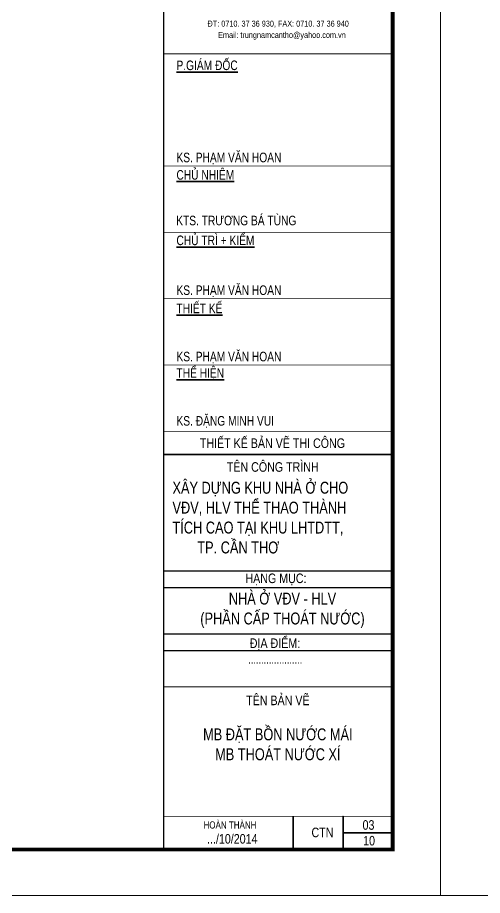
# Model space of a CAD drawing. Header units: millimetres. Extents: x -341 to 79, y 65 to 137.
# Drawn here: x -224.08 to -214.34, y 107.61 to 125.98 of the extents above; entities that cross this region are included whole.
import ezdxf

# ---------------------------------------------------------------- set-up
doc = ezdxf.new("R2010")
doc.units = ezdxf.units.MM
doc.header["$LTSCALE"] = 0.3
doc.header["$MEASUREMENT"] = 0
doc.layers.get('0').update_dxf_attribs({"linetype": 'CONTINUOUS', "lineweight": 13})
doc.layers.get('DEFPOINTS').update_dxf_attribs({"linetype": 'CONTINUOUS', "lineweight": 13})
for name, color, linetype in [('LAYER 7', 7, 'CONTINUOUS'), ('LAYER5', 5, 'CONTINUOUS'), ('LAYER7', 7, 'CONTINUOUS')]:
    doc.layers.add(name, color=color, linetype=linetype)
doc.styles.add('VNI - HELVE', font='VBOOKMN.TTF', dxfattribs={"width": 0.8})

# ---------------------------------------------------------------- blocks, each defined once
blk = doc.blocks.new('AAEER')
for points in [[(375.565, 643.528), (380.365, 643.528)], [(375.565, 643.18), (380.365, 643.18)], [(375.565, 642.208), (380.365, 642.208)], [(375.565, 641.861), (380.365, 641.861)]]:
    blk.add_lwpolyline(points)
at = {"layer": 'LAYER 7', "lineweight": 35}
for points in [[(375.565, 645.958), (380.365, 645.958)], [(378.282, 638.389), (378.282, 637.695)], [(379.323, 638.389), (379.323, 638.389), (379.323, 637.695)], [(379.323, 638.042), (380.365, 638.042)]]:
    blk.add_lwpolyline(points, dxfattribs=at)
at = {"layer": 'LAYER7', "const_width": 0.0278}
blk.add_lwpolyline([(380.365, 665.47), (375.565, 665.47), (375.565, 637.695), (380.365, 637.695)], close=True, dxfattribs=at)
at = {"layer": 'LAYER7', "const_width": 0.0174}
for points in [[(375.565, 654.346), (380.365, 654.346)], [(375.565, 651.999), (380.365, 651.999)], [(375.565, 650.61), (380.365, 650.61)], [(375.565, 649.221), (380.365, 649.221)], [(375.565, 647.833), (380.365, 647.833)], [(375.565, 646.444), (380.365, 646.444)], [(375.565, 641.097), (380.365, 641.097)], [(375.565, 638.389), (380.365, 638.389)]]:
    blk.add_lwpolyline(points, dxfattribs=at)
at = {"layer": 'LAYER 7', "lineweight": 35, "style": 'VNI - HELVE'}
for s, insert, char_height, width, attachment_point in [('{\\LP.GIAÙM ÑOÁC}', (375.833, 654.205), 0.2, 5.31965, 1), ('KS. PHAÏM VAÊN HOAN', (375.833, 652.277), 0.2, 5.31965, 1), ('{\\LCHUÛ NHIEÄM}', (375.833, 651.912), 0.2, 5.31965, 1), ('KTS. TRÖÔNG BAÙ TUØNG', (375.828, 650.957), 0.2, 5.31965, 1), ('{\\LCHUÛ TRÌ + KIEÅM}', (375.833, 650.542), 0.2, 5.31965, 1), ('KS. PHAÏM VAÊN HOAN', (375.833, 649.499), 0.2, 5.31965, 1), ('{\\LTHIEÁT KEÁ}', (375.833, 649.118), 0.2, 5.31965, 1), ('KS. PHAÏM VAÊN HOAN', (375.833, 648.11), 0.2, 5.31965, 1), ('{\\LTHEÅ HIEÄN}', (375.833, 647.765), 0.2, 5.31965, 1), ('KS. ÑAËNG MINH VUI', (375.833, 646.764), 0.2, 5.31965, 1), ('{\\fVNI-Helve|b0|i0|c0|p2;THIEÁT KEÁ BAÛN VEÕ THI COÂNG}', (376.323, 646.297), 0.2, 5.31965, 1), ('{\\fVNI-Helve|b0|i0|c0|p2;TEÂN COÂNG TRÌNH}', (376.889, 645.799), 0.2, 5.31965, 1), ('XAÂY DÖÏNG KHU NHAØ ÔÛ CHO\\PVÑV, HLV THEÅ THAO THAØNH \\PTÍCH CAO TAÏI KHU LHTDTT, \\P       TP. CAÀN THÔ', (375.75, 645.39), 0.25, 7.09083, 1), ('{\\fVNI-Helve|b0|i0|c0|p2;HAÏNG MUÏC:}', (377.279, 643.469), 0.2, 5.31965, 1), ('NHAØ ÔÛ VÑV - HLV\\P(PHAÀN CAÁP THOAÙT NÖÔÙC)', (378.055, 643.07), 0.25, 4.30245, 2), ('{\\fVNI-Helve|b0|i0|c0|p2;ÑÒA ÑIEÅM:}', (377.37, 642.111), 0.2, 5.31965, 1), ('{\\fVNI-Helve|b0|i0|c0|p2;.....................}', (377.337, 641.754), 0.17359, 5.31965, 1), ('{\\fVNI-Helve|b0|i0|c0|p2;TEÂN BAÛN VEÕ}', (377.294, 640.914), 0.2, 5.31965, 1), ('{\\fVNI-Helve|b0|i0|c0|p2;HOAØN THAØNH}', (376.401, 638.282), 0.15, 5.31965, 1), ('{\\fVNI-Helve|b0|i0|c0|p2;CTN}', (378.663, 638.151), 0.2, 5.31965, 1), ('{\\fVNI-Helve|b0|i0|c0|p2;.../10/2014}', (376.475, 638.017), 0.2, 5.31965, 1), ('{\\fVNI-Helve|b0|i0|c0|p2;10}', (379.745, 637.978), 0.2, 5.31965, 1)]:
    blk.add_mtext(s, dxfattribs=dict(at, insert=insert, char_height=char_height, width=width, attachment_point=attachment_point))
at = {"layer": 'LAYER5', "char_height": 0.12499, "width": 8.0242, "attachment_point": 1, "style": 'VNI - HELVE'}
for s, insert in [('{\\fVNI-Helve|b0|i0|c0|p2;ÑT: 0710. 37 36 930, FAX: 0710. 37 36 940}', (376.484, 655.04)), ('{\\fVNI-Helve|b0|i0|c0|p2;Email: trungnamcantho@yahoo.com.vn}', (376.706, 654.803))]:
    blk.add_mtext(s, dxfattribs=dict(at, insert=insert))

msp = doc.modelspace()

# ---------------------------------------------------------------- linework, layer by layer
at = {"layer": 'DEFPOINTS', "linetype": 'Continuous', "ltscale": 0.08}
for points in [[(-257.2157, 107.6101), (-215.2157, 107.6101), (-215.2157, 137.3101), (-257.2157, 137.3101)], [(-215.2157, 107.6101), (-173.2157, 107.6101), (-173.2157, 137.3101), (-215.2157, 137.3101)]]:
    msp.add_lwpolyline(points, close=True, dxfattribs=at)
at = {"layer": 'LAYER7', "linetype": 'Continuous', "const_width": 0.08}
msp.add_lwpolyline([(-216.2157, 136.3475), (-255.4157, 136.3475), (-255.4157, 108.5726), (-216.2157, 108.5726)], close=True, dxfattribs=at)

# ---------------------------------------------------------------- block references
at = {"layer": 'LAYER 7', "linetype": 'Continuous'}
msp.add_blockref('AAEER', (-596.5807, -529.1221), dxfattribs=at)

# ---------------------------------------------------------------- texts
at = {"layer": 'LAYER 7', "lineweight": 35, "style": 'VNI - HELVE'}
for s, insert, char_height, width, attachment_point in [('MB ÑAËT BOÀN NÖÔÙC MAÙI\\PMB THOAÙT NÖÔÙC XÍ', (-218.6231, 111.106), 0.25, 3.882226, 2), ('{\\fVNI-Helve|b0|i0|c0|p2;03}', (-216.8479, 109.1847), 0.2, 5.319651, 1)]:
    msp.add_mtext(s, dxfattribs=dict(at, insert=insert, char_height=char_height, width=width, attachment_point=attachment_point))

doc.saveas('drawing.dxf')
